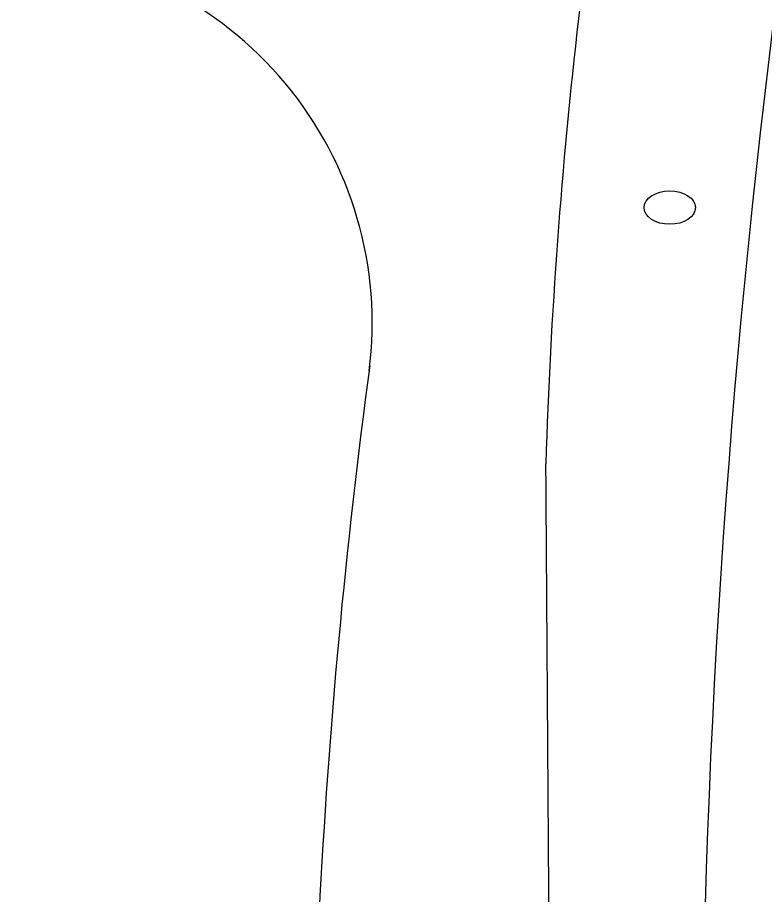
# Model space of a CAD drawing. Extents: x 528 to 612, y 788 to 934.
# Drawn here: x 572.36 to 579.63, y 850.68 to 859.21 of the extents above; entities that cross this region are included whole.
import ezdxf

# ---------------------------------------------------------------- set-up
doc = ezdxf.new("R2010")
doc.units = 0
doc.header["$MEASUREMENT"] = 0
doc.layers.add('1', color=4, linetype='Continuous')

# ---------------------------------------------------------------- blocks, each defined once
blk = doc.blocks.new('2010 FLAIR')
at = {"layer": '1', "color": 3}
for centre, radius, start, end in [((100.4373, 47.6901), 51.1997, 168.51004, 178.22967), ((141.0851, 42.3149), 90.3137, 172.848457, 187.397288), ((-2746.6627, 28.1255), 2796.0048, 0.1220322, 0.4333361)]:
    blk.add_arc(centre, radius, start, end, dxfattribs=at)
at = {"layer": '1', "color": 2}
for centre, radius, start, end in [((43.9365, 50.6395), 3.6373, 352.68189, 87.04005), ((111.2166, 41.6488), 64.2422, 172.326791, 177.093332)]:
    blk.add_arc(centre, radius, start, end, dxfattribs=at)
blk.add_ellipse((50.4677, 51.7628), major_axis=(0.25, 0), ratio=0.649149, dxfattribs=at)

msp = doc.modelspace()

# ---------------------------------------------------------------- block references
at = {"layer": '1'}
msp.add_blockref('2010 FLAIR', (528.2336, 805.6045), dxfattribs=at)

doc.saveas('drawing.dxf')
